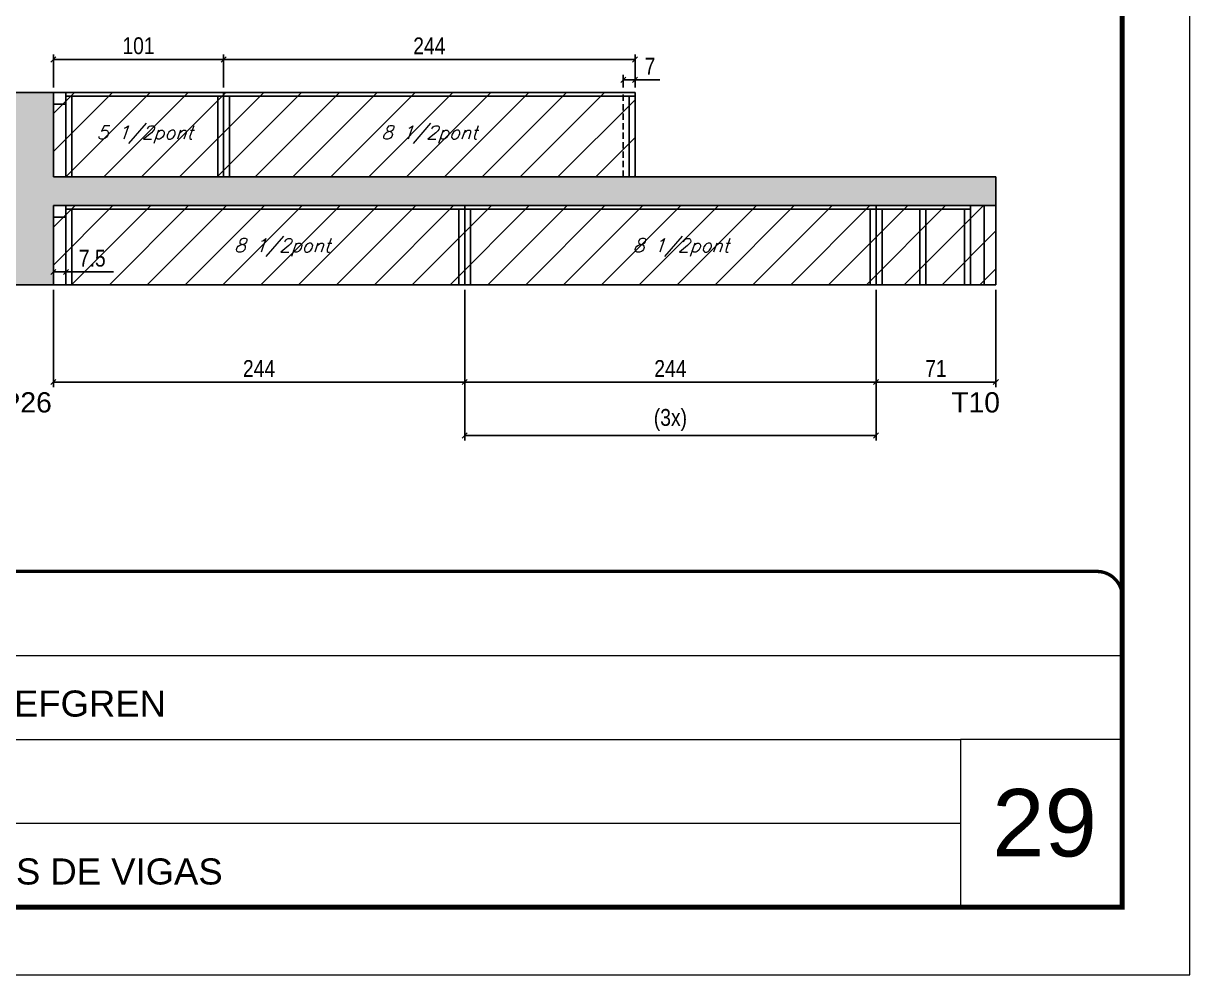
# Model space of a CAD drawing. Extents: x 3309 to 10008, y -2522 to 14608.
# Drawn here: x 4103 to 4794, y 5518 to 6082 of the extents above; entities that cross this region are included whole.
import ezdxf

# ---------------------------------------------------------------- set-up
doc = ezdxf.new("R2010")
doc.units = 0
for name, pattern in [('CONTINUO', [0]), ('DASHED', [0.75, 0.5, -0.25]), ('HIDDEN', [0.375, 0.25, -0.125])]:
    doc.linetypes.add(name, pattern=pattern)
for name, color, linetype in [('5', 5, 'Continuous'), ('COTA', 241, 'Continuous'), ('Painéis', 200, 'Continuous'), ('SARR_2.2x7', 40, 'Continuous'), ('SARR_3.5x7', 81, 'Continuous'), ('texto', 7, 'Continuous')]:
    doc.layers.add(name, color=color, linetype=linetype)
for name, color, linetype, lineweight in [('CARIMBO', 255, 'Continuous', 9), ('Folhas', 255, 'Continuous', 9), ('Hachura', 251, 'Continuous', 9), ('SARRAFO DE PRESSAO', 251, 'DASHED', 9)]:
    doc.layers.add(name, color=color, linetype=linetype, lineweight=lineweight)
doc.styles.add('ARIAL', font='arial.ttf')
doc.styles.add('COTA TECNICA', font='techl___.ttf', dxfattribs={"height": 10})
doc.styles.add('Romans', font='romans.shx')
doc.styles.get("Standard").update_dxf_attribs({"font": 'arial.ttf'})
doc.dimstyles.new('PAINEL', dxfattribs={"dimtxt": 10, "dimasz": 3, "dimexe": 3, "dimexo": 3, "dimgap": 3, "dimtad": 1, "dimdec": 1, "dimzin": 12, "dimdsep": 46, "dimtxsty": 'COTA TECNICA', "dimblk1": 'OBLIQUE', "dimblk2": 'OBLIQUE', "dimsah": 1, "dimcen": 0.9, "dimclrd": 4, "dimclre": 4, "dimclrt": 240, "dimadec": 1, "dimazin": 3, "dimtfac": 1, "dimtdec": 1, "dimtmove": 0, "dimatfit": 3, "dimfxl": 1, "dimtolj": 1, "dimtzin": 12, "dimarcsym": 0})

# ---------------------------------------------------------------- blocks, each defined once
blk = doc.blocks.new('9999999999')
at = {"color": 30, "linetype": 'CONTINUO'}
for p, q in [((98564.56, 34379.64), (99583.98, 34379.64)), ((98564.56, 34329.83), (99487.98, 34329.83)), ((99583.98, 34329.83), (99487.98, 34329.83)), ((99487.98, 34329.83), (99487.98, 34230.21)), ((98564.56, 34280.02), (99487.98, 34280.02))]:
    blk.add_line(p, q, dxfattribs=at)
at = {"color": 30, "linetype": 'CONTINUO', "const_width": 2}
blk.add_lwpolyline([(99583.98, 34230.21), (99583.98, 34414.45, 0.414214), (99568.98, 34429.45), (98228.98, 34429.45, 0.414214), (98213.98, 34414.45), (98213.98, 34245.21, 0.414214), (98228.98, 34230.21), (99583.98, 34230.21)], format="xyb", dxfattribs=at)
at = {"layer": 'Folhas'}
blk.add_lwpolyline([(98138.98, 34190.21), (99623.98, 34190.21), (99623.98, 35240.21), (98138.98, 35240.21)], close=True, dxfattribs=at)
at = {"layer": 'Folhas', "color": 30, "const_width": 3}
blk.add_lwpolyline([(98213.98, 34230.21), (99583.98, 34230.21), (99583.98, 35200.21), (98213.98, 35200.21)], close=True, dxfattribs=at)
at = {"color": 7, "linetype": 'Continuous', "ltscale": 5, "style": 'ARIAL'}
for s, p in [('LEAF LOEFGREN', (98837.68, 34343.32)), ('LATERAIS DE VIGAS', (98837.68, 34243.7))]:
    blk.add_text(s, height=15.4829, dxfattribs=at).set_placement(p)
blk = doc.blocks.new('_Oblique')
at = {"color": 0, "linetype": 'ByBlock', "lineweight": -2}
blk.add_line((-0.5, -0.5), (0.5, 0.5), dxfattribs=at)
blk = doc.blocks.new('*D3553')
at = {"layer": 'COTA', "color": 4, "linetype": 'ByBlock', "lineweight": -2, "transparency": 16777216}
for p, q in [((4120.38, 5924.22), (4120.38, 5866.41)), ((4364.38, 5924.22), (4364.38, 5866.41)), ((4364.38, 5869.41), (4120.38, 5869.41))]:
    blk.add_line(p, q, dxfattribs=at)
at = {"layer": 'Defpoints', "color": 0, "linetype": 'ByBlock', "transparency": 16777216}
for p in [(4120.38, 5927.22), (4364.38, 5927.22), (4120.38, 5869.41)]:
    blk.add_point(p, dxfattribs=at)
at = {"layer": 'COTA', "color": 4, "linetype": 'ByBlock', "lineweight": -2, "transparency": 16777216, "xscale": 3, "yscale": 3, "zscale": 3, "rotation": 180}
blk.add_blockref('_Oblique', (4120.38, 5869.41), dxfattribs=at)
at = {"layer": 'COTA', "color": 4, "linetype": 'ByBlock', "lineweight": -2, "transparency": 16777216, "xscale": 3, "yscale": 3, "zscale": 3}
blk.add_blockref('_Oblique', (4364.38, 5869.41), dxfattribs=at)
at = {"layer": 'COTA', "color": 240, "linetype": 'ByBlock', "transparency": 16777216, "insert": (4242.38, 5877.48), "char_height": 10, "attachment_point": 5, "style": 'COTA TECNICA'}
blk.add_mtext('\\A1;244', dxfattribs=at)
blk = doc.blocks.new('*D3554')
at = {"layer": 'COTA', "color": 4, "lineweight": -2, "transparency": 16777216}
for p, q in [((4364.38, 5924.22), (4364.38, 5866.41)), ((4608.38, 5924.22), (4608.38, 5866.41)), ((4364.38, 5869.41), (4608.38, 5869.41))]:
    blk.add_line(p, q, dxfattribs=at)
at = {"layer": 'Defpoints', "color": 0, "transparency": 16777216}
for p in [(4364.38, 5927.22, 0), (4608.38, 5927.22, 0), (4608.38, 5869.41)]:
    blk.add_point(p, dxfattribs=at)
at = {"layer": 'COTA', "color": 4, "lineweight": -2, "transparency": 16777216, "xscale": 3, "yscale": 3, "zscale": 3, "rotation": 180}
blk.add_blockref('_Oblique', (4364.38, 5869.41), dxfattribs=at)
at = {"layer": 'COTA', "color": 4, "lineweight": -2, "transparency": 16777216, "xscale": 3, "yscale": 3, "zscale": 3}
blk.add_blockref('_Oblique', (4608.38, 5869.41), dxfattribs=at)
at = {"layer": 'COTA', "color": 240, "transparency": 16777216, "insert": (4486.38, 5877.48), "char_height": 10, "attachment_point": 5, "style": 'COTA TECNICA'}
blk.add_mtext('\\A1;244', dxfattribs=at)
blk = doc.blocks.new('*D3555')
at = {"layer": 'COTA', "color": 4, "lineweight": -2, "transparency": 16777216}
for p, q in [((4608.38, 5924.22), (4608.38, 5866.41)), ((4679.38, 5924.22), (4679.38, 5866.41)), ((4608.38, 5869.41), (4679.38, 5869.41))]:
    blk.add_line(p, q, dxfattribs=at)
at = {"layer": 'Defpoints', "color": 0, "transparency": 16777216}
for p in [(4608.38, 5927.22, 0), (4679.38, 5927.22, 0), (4679.38, 5869.41)]:
    blk.add_point(p, dxfattribs=at)
at = {"layer": 'COTA', "color": 4, "lineweight": -2, "transparency": 16777216, "xscale": 3, "yscale": 3, "zscale": 3, "rotation": 180}
blk.add_blockref('_Oblique', (4608.38, 5869.41), dxfattribs=at)
at = {"layer": 'COTA', "color": 4, "lineweight": -2, "transparency": 16777216, "xscale": 3, "yscale": 3, "zscale": 3}
blk.add_blockref('_Oblique', (4679.38, 5869.41), dxfattribs=at)
at = {"layer": 'COTA', "color": 240, "transparency": 16777216, "insert": (4643.88, 5877.48), "char_height": 10, "attachment_point": 5, "style": 'COTA TECNICA'}
blk.add_mtext('\\A1;71', dxfattribs=at)
blk = doc.blocks.new('*D3596')
at = {"layer": 'COTA', "color": 4, "lineweight": -2, "transparency": 16777216}
for p, q in [((4364.38, 5924.22), (4364.38, 5834.73)), ((4608.38, 5924.22), (4608.38, 5834.73)), ((4364.38, 5837.73), (4608.38, 5837.73))]:
    blk.add_line(p, q, dxfattribs=at)
at = {"layer": 'Defpoints', "color": 0, "transparency": 16777216}
for p in [(4364.38, 5927.22, 0), (4608.38, 5927.22, 0), (4608.38, 5837.73)]:
    blk.add_point(p, dxfattribs=at)
at = {"layer": 'COTA', "color": 4, "lineweight": -2, "transparency": 16777216, "xscale": 3, "yscale": 3, "zscale": 3, "rotation": 180}
blk.add_blockref('_Oblique', (4364.38, 5837.73), dxfattribs=at)
at = {"layer": 'COTA', "color": 4, "lineweight": -2, "transparency": 16777216, "xscale": 3, "yscale": 3, "zscale": 3}
blk.add_blockref('_Oblique', (4608.38, 5837.73), dxfattribs=at)
at = {"layer": 'COTA', "color": 240, "transparency": 16777216, "insert": (4486.38, 5846.95), "char_height": 10, "attachment_point": 5, "style": 'COTA TECNICA'}
blk.add_mtext('\\A1;(3x)', dxfattribs=at)
blk = doc.blocks.new('*D3574')
at = {"layer": 'COTA', "color": 4, "lineweight": -2, "transparency": 16777216}
for p, q in [((4120.38, 6044.22), (4120.38, 6063.81)), ((4120.38, 6060.81), (4221.38, 6060.81)), ((4221.38, 6044.22), (4221.38, 6063.81))]:
    blk.add_line(p, q, dxfattribs=at)
at = {"layer": 'Defpoints', "color": 0, "transparency": 16777216}
for p in [(4221.38, 6060.81), (4120.38, 6041.22, 0), (4221.38, 6041.22, 0)]:
    blk.add_point(p, dxfattribs=at)
at = {"layer": 'COTA', "color": 4, "lineweight": -2, "transparency": 16777216, "xscale": 3, "yscale": 3, "zscale": 3, "rotation": 180}
blk.add_blockref('_Oblique', (4120.38, 6060.81), dxfattribs=at)
at = {"layer": 'COTA', "color": 4, "lineweight": -2, "transparency": 16777216, "xscale": 3, "yscale": 3, "zscale": 3}
blk.add_blockref('_Oblique', (4221.38, 6060.81), dxfattribs=at)
at = {"layer": 'COTA', "color": 240, "transparency": 16777216, "insert": (4170.88, 6068.91), "char_height": 10, "attachment_point": 5, "style": 'COTA TECNICA'}
blk.add_mtext('\\A1;101', dxfattribs=at)
blk = doc.blocks.new('*D3575')
at = {"layer": 'COTA', "color": 4, "lineweight": -2, "transparency": 16777216}
for p, q in [((4221.38, 6044.22), (4221.38, 6063.81)), ((4221.38, 6060.81), (4465.38, 6060.81)), ((4465.38, 6044.22), (4465.38, 6063.81))]:
    blk.add_line(p, q, dxfattribs=at)
at = {"layer": 'Defpoints', "color": 0, "transparency": 16777216}
for p in [(4465.38, 6060.81), (4221.38, 6041.22, 0), (4465.38, 6041.22, 0)]:
    blk.add_point(p, dxfattribs=at)
at = {"layer": 'COTA', "color": 4, "lineweight": -2, "transparency": 16777216, "xscale": 3, "yscale": 3, "zscale": 3, "rotation": 180}
blk.add_blockref('_Oblique', (4221.38, 6060.81), dxfattribs=at)
at = {"layer": 'COTA', "color": 4, "lineweight": -2, "transparency": 16777216, "xscale": 3, "yscale": 3, "zscale": 3}
blk.add_blockref('_Oblique', (4465.38, 6060.81), dxfattribs=at)
at = {"layer": 'COTA', "color": 240, "transparency": 16777216, "insert": (4343.38, 6068.88), "char_height": 10, "attachment_point": 5, "style": 'COTA TECNICA'}
blk.add_mtext('\\A1;244', dxfattribs=at)
blk = doc.blocks.new('*D3576')
at = {"layer": 'COTA', "color": 4, "lineweight": -2, "transparency": 16777216}
for p, q in [((4458.38, 6044.22), (4458.38, 6051.75)), ((4458.38, 6048.75), (4465.38, 6048.75)), ((4465.38, 6044.22), (4465.38, 6051.75)), ((4465.38, 6048.75), (4480.11, 6048.75))]:
    blk.add_line(p, q, dxfattribs=at)
at = {"layer": 'Defpoints', "color": 0, "transparency": 16777216}
for p in [(4465.38, 6048.75), (4458.38, 6041.22, 0), (4465.38, 6041.22, 0)]:
    blk.add_point(p, dxfattribs=at)
at = {"layer": 'COTA', "color": 4, "lineweight": -2, "transparency": 16777216, "xscale": 3, "yscale": 3, "zscale": 3, "rotation": 180}
blk.add_blockref('_Oblique', (4458.38, 6048.75), dxfattribs=at)
at = {"layer": 'COTA', "color": 4, "lineweight": -2, "transparency": 16777216, "xscale": 3, "yscale": 3, "zscale": 3}
blk.add_blockref('_Oblique', (4465.38, 6048.75), dxfattribs=at)
at = {"layer": 'COTA', "color": 240, "transparency": 16777216, "insert": (4474.24, 6056.82), "char_height": 10, "attachment_point": 5, "style": 'COTA TECNICA'}
blk.add_mtext('\\A1;7', dxfattribs=at)
blk = doc.blocks.new('*D3552')
at = {"layer": 'COTA', "color": 4, "lineweight": -2, "transparency": 16777216}
for p, q in [((4120.38, 5930.22), (4120.38, 5937.77)), ((4127.88, 5930.22), (4127.88, 5937.77)), ((4120.38, 5934.77), (4127.88, 5934.77)), ((4127.88, 5934.77), (4156.03, 5934.77))]:
    blk.add_line(p, q, dxfattribs=at)
at = {"layer": 'Defpoints', "color": 0, "transparency": 16777216}
for p in [(4127.88, 5934.77), (4120.38, 5927.22, 0), (4127.88, 5927.22, 0)]:
    blk.add_point(p, dxfattribs=at)
at = {"layer": 'COTA', "color": 4, "lineweight": -2, "transparency": 16777216, "xscale": 3, "yscale": 3, "zscale": 3, "rotation": 180}
blk.add_blockref('_Oblique', (4120.38, 5934.77), dxfattribs=at)
at = {"layer": 'COTA', "color": 4, "lineweight": -2, "transparency": 16777216, "xscale": 3, "yscale": 3, "zscale": 3}
blk.add_blockref('_Oblique', (4127.88, 5934.77), dxfattribs=at)
at = {"layer": 'COTA', "color": 240, "transparency": 16777216, "insert": (4143.45, 5942.88), "char_height": 10, "attachment_point": 5, "style": 'COTA TECNICA'}
blk.add_mtext('\\A1;7.5', dxfattribs=at)

msp = doc.modelspace()

# ---------------------------------------------------------------- hatches: boundary and pattern name
at = {"layer": 'COTA'}
h = msp.add_hatch(dxfattribs=at)
h.set_pattern_fill('AR-CONC', color=256, scale=0.03)
h.set_pattern_definition([(50, (-4804.868, -1148.575), (5.46554, -0.4781726), [0.5715, -6.2865]), (355, (-4804.868, -1148.575), (-1.0573026, 5.7317054), [0.4572, -5.0292175]), (100.451445, (-4804.4124, -1148.615), (4.4082374, 5.2535326), [0.4857003, -5.3427073]), (46.1842, (-4804.868, -1147.051), (8.1323712, -1.26127), [0.85725, -9.42975]), (96.63556, (-4804.19, -1147.156), (7.122124, 7.422784), [0.7285507, -8.014068]), (351.18415, (-4804.868, -1147.051), (7.122124, 7.422784), [0.685799, -7.543792]), (21, (-4804.106, -1147.432), (4.5484317, -3.067956), [0.5715, -6.2865]), (326, (-4804.106, -1147.432), (1.8540609, 5.525639), [0.4572, -5.0292]), (71.451445, (-4803.727, -1147.688), (6.4024926, 2.457683), [0.4857003, -5.342698]), (37.5, (-4804.8679, -1148.5751), (0.0926581, 2.53665117), [0, -4.96824, 0, -5.1054, 0, -5.04825]), (7.5, (-4804.868, -1148.575), (2.0045899, 3.00541724), [0, -2.91084, 0, -4.85394, 0, -1.92405]), (327.5, (-4806.5671, -1148.5751), (4.06771786, -0.17186232), [0, -1.905, 0, -5.9436, 0, -7.8867]), (317.5, (-4807.329, -1148.575), (4.4438754, 0.7627947), [0, -2.4765, 0, -3.94716, 0, -5.6007])])
h.paths.add_polyline_path([(4090.38, 5991.22), (3798.38, 5991.22), (3798.38, 5974.22), (4090.38, 5974.22), (4090.38, 5927.22), (4120.38, 5927.22), (4120.38, 5974.22), (4679.38, 5974.22), (4679.38, 5991.22), (4465.38, 5991.22), (4120.38, 5991.22), (4120.38, 6041.22), (4090.38, 6041.22)])
at = {"layer": 'Hachura', "linetype": 'ByBlock'}
h = msp.add_hatch(dxfattribs=at)
h.set_pattern_fill('ANSI31', color=256, scale=5)
h.paths.add_polyline_path([(4042.38, 6410.22), (4042.38, 6456.22), (3798.38, 6456.22), (3798.38, 6410.22)])
h.paths.add_polyline_path([(4042.38, 6456.22), (4042.38, 6410.22), (4286.38, 6410.22), (4286.38, 6456.22)])
h.paths.add_polyline_path([(4286.38, 6456.22), (4286.38, 6410.22), (4431.88, 6410.22), (4431.88, 6425.22), (4363.88, 6425.22), (4363.88, 6456.22)])
h.paths.add_polyline_path([(4431.88, 6456.22), (4431.88, 6410.22), (4499.88, 6410.22), (4499.88, 6456.22)])
h.paths.add_polyline_path([(4472.88, 6306.15), (4426.88, 6306.15), (4426.88, 6256.15), (4472.88, 6256.15)])
h.paths.add_polyline_path([(4426.88, 6256.15), (4426.88, 6306.15), (4182.88, 6306.15), (4182.88, 6256.15)])
h.paths.add_polyline_path([(3904.88, 6306.15), (3904.88, 6256.15), (4148.88, 6256.15), (4148.88, 6306.15)])
h.paths.add_polyline_path([(3904.88, 6256.15), (3904.88, 6306.15), (3798.38, 6306.15), (3798.38, 6256.15)])
h.paths.add_polyline_path([(3832.38, 6234.15), (3832.38, 6192.15), (3904.88, 6192.15), (3904.88, 6234.15)])
h.paths.add_polyline_path([(4148.88, 6192.15), (4148.88, 6234.15), (3904.88, 6234.15), (3904.88, 6192.15)])
h.paths.add_polyline_path([(4182.88, 6234.15), (4182.88, 6192.15), (4426.88, 6192.15), (4426.88, 6234.15)])
h.paths.add_polyline_path([(4472.88, 6234.15), (4426.88, 6234.15), (4426.88, 6192.15), (4472.88, 6192.15)])
h.paths.add_polyline_path([(4641.84, 6187.65), (4622.84, 6187.65), (4622.84, 6137.65), (4641.84, 6137.65)])
h.paths.add_polyline_path([(4679.38, 5974.22), (4608.38, 5974.22), (4608.38, 5927.22), (4679.38, 5927.22)])
h.paths.add_polyline_path([(4608.38, 5927.22), (4608.38, 5974.22), (4364.38, 5974.22), (4364.38, 5927.22)])
h.paths.add_polyline_path([(4120.38, 5974.22), (4120.38, 5927.22), (4364.38, 5927.22), (4364.38, 5974.22)])
h.paths.add_polyline_path([(4090.38, 5927.22), (4090.38, 5974.22), (4044.38, 5974.22), (4044.38, 5927.22)])
h.paths.add_polyline_path([(4044.38, 5927.22), (4044.38, 5974.22), (3798.38, 5974.22), (3798.38, 5927.22)])
h.paths.add_polyline_path([(3798.38, 6041.22), (3798.38, 5991.22), (4044.38, 5991.22), (4044.38, 6041.22)])
h.paths.add_polyline_path([(4044.38, 5991.22), (4090.38, 5991.22), (4090.38, 6041.22), (4044.38, 6041.22)])
h.paths.add_polyline_path([(4120.38, 6041.22), (4120.38, 5991.22), (4221.38, 5991.22), (4221.38, 6041.22)])
h.paths.add_polyline_path([(4221.38, 6041.22), (4221.38, 5991.22), (4465.38, 5991.22), (4465.38, 6041.22)])

# ---------------------------------------------------------------- linework, layer by layer
at = {"layer": 'COTA'}
for p, q in [((4090.38, 6041.22, 0), (4120.38, 6041.22, 0)), ((4679.38, 5991.22, 0), (4465.38, 5991.22, 0)), ((4679.38, 5974.22, 0), (4679.38, 5991.22, 0)), ((4090.38, 5927.22, 0), (4120.38, 5927.22, 0))]:
    msp.add_line(p, q, dxfattribs=at)
at = {"layer": 'Painéis', "linetype": 'ByBlock'}
for p, q in [((4465.38, 6041.22, 0), (4120.38, 6041.22, 0)), ((4120.38, 5991.22, 0), (4120.38, 6041.22, 0)), ((4221.38, 5991.22, 0), (4221.38, 6041.22, 0)), ((4465.38, 5991.22, 0), (4465.38, 6041.22, 0)), ((4120.38, 5991.22, 0), (4465.38, 5991.22, 0)), ((4679.38, 5974.22, 0), (4120.38, 5974.22, 0)), ((4120.38, 5927.22, 0), (4120.38, 5974.22, 0)), ((4364.38, 5927.22, 0), (4364.38, 5974.22, 0)), ((4608.38, 5927.22, 0), (4608.38, 5974.22, 0)), ((4679.38, 5927.22, 0), (4679.38, 5974.22, 0)), ((4679.38, 5927.22, 0), (4120.38, 5927.22, 0))]:
    msp.add_line(p, q, dxfattribs=at)
at = {"layer": 'SARR_2.2x7', "linetype": 'HIDDEN', "ltscale": 15}
msp.add_line((4458.38, 5991.22, 0), (4458.38, 6041.22, 0), dxfattribs=at)
at = {"layer": 'SARR_2.2x7', "linetype": 'Continuous'}
for p, q in [((4127.88, 6034.22, 0), (4120.38, 6034.22, 0)), ((4127.88, 6039.02, 0), (4221.38, 6039.02, 0)), ((4221.38, 6039.02, 0), (4465.38, 6039.02, 0)), ((4364.38, 5972.02, 0), (4127.88, 5972.02, 0)), ((4608.38, 5972.02, 0), (4364.38, 5972.02, 0)), ((4664.38, 5972.02, 0), (4608.38, 5972.02, 0)), ((4672.38, 5927.22, 0), (4672.38, 5974.22, 0)), ((4127.88, 5967.22, 0), (4120.38, 5967.22, 0))]:
    msp.add_line(p, q, dxfattribs=at)
at = {"layer": 'SARR_3.5x7'}
for p, q in [((4127.88, 6041.22, 0), (4127.88, 5991.22, 0)), ((4131.38, 6039.02, 0), (4131.38, 5991.22, 0)), ((4217.88, 6039.02, 0), (4217.88, 5991.22, 0)), ((4224.88, 6039.02, 0), (4224.88, 5991.22, 0)), ((4461.88, 6039.02, 0), (4461.88, 5991.22, 0)), ((4127.88, 5974.22, 0), (4127.88, 5927.22, 0)), ((4131.38, 5972.02, 0), (4131.38, 5927.22, 0)), ((4360.88, 5972.02, 0), (4360.88, 5927.22, 0)), ((4367.88, 5972.02, 0), (4367.88, 5927.22, 0)), ((4604.88, 5972.02, 0), (4604.88, 5927.22, 0)), ((4611.88, 5972.02, 0), (4611.88, 5927.22, 0)), ((4634.38, 5972.02, 0), (4634.38, 5927.22, 0)), ((4637.88, 5972.02, 0), (4637.88, 5927.22, 0)), ((4660.88, 5972.02, 0), (4660.88, 5927.22, 0)), ((4664.38, 5974.22, 0), (4664.38, 5927.22, 0))]:
    msp.add_line(p, q, dxfattribs=at)

# ---------------------------------------------------------------- block references
at = {"layer": 'SARRAFO DE PRESSAO', "color": 6, "linetype": 'ByBlock'}
msp.add_blockref('9999999999', (-94829.61, -28672.37), dxfattribs=at)

# ---------------------------------------------------------------- texts
at = {"layer": '5', "linetype": 'Continuous'}
for s, p in [('P26', (4089.64, 5851.4, 0)), ('T10', (4652.96, 5851.4, 0))]:
    msp.add_text(s, height=12, rotation=0.00004, dxfattribs=at).set_placement(p)
at = {"layer": 'CARIMBO', "style": 'ARIAL'}
msp.add_text('29', height=40, dxfattribs=at).set_placement((4677.23, 5587.98))
at = {"layer": 'texto', "color": 2, "char_height": 8, "attachment_point": 5, "style": 'Romans'}
for s, insert in [('{\\Q19;\\C256;5 1/2pont}', (4174.63, 6016.22, 0)), ('{\\Q19;\\C256;8 1/2pont}', (4343.38, 6016.22, 0)), ('{\\Q19;\\C256;8 1/2pont}', (4256.13, 5949.22, 0)), ('{\\Q19;\\C256;8 1/2pont}', (4492.63, 5949.22, 0))]:
    msp.add_mtext(s, dxfattribs=dict(at, insert=insert))

# ---------------------------------------------------------------- dimensions: what is measured, and where the dimension line sits
at = {"layer": 'COTA'}
for base, p1, p2, picture, middle in [((4221.38, 6060.81), (4120.38, 6041.22, 0), (4221.38, 6041.22, 0), '*D3574', (4170.88, 6068.91)), ((4465.38, 6048.75), (4458.38, 6041.22, 0), (4465.38, 6041.22, 0), '*D3576', (4474.24, 6056.82)), ((4608.38, 5869.41), (4364.38, 5927.22, 0), (4608.38, 5927.22, 0), '*D3554', (4486.38, 5877.48)), ((4679.38, 5869.41), (4608.38, 5927.22, 0), (4679.38, 5927.22, 0), '*D3555', (4643.88, 5877.48))]:
    dim = msp.add_linear_dim(base=base, p1=p1, p2=p2, dimstyle='PAINEL', dxfattribs=at)
    dim.commit()
    dim.dimension.update_dxf_attribs({"geometry": picture, "text_midpoint": middle})
dim = msp.add_linear_dim(base=(4465.38, 6060.81), p1=(4221.38, 6041.22, 0), p2=(4465.38, 6041.22, 0), dimstyle='PAINEL', override={"dimtmove": 1}, dxfattribs=at)
dim.commit()
dim.dimension.update_dxf_attribs({"geometry": '*D3575', "text_midpoint": (4343.38, 6068.88)})
dim = msp.add_linear_dim(base=(4127.88, 5934.77), p1=(4120.38, 5927.22, 0), p2=(4127.88, 5927.22, 0), angle=180, dimstyle='PAINEL', dxfattribs=at)
dim.commit()
dim.dimension.update_dxf_attribs({"geometry": '*D3552', "text_midpoint": (4143.45, 5942.88)})
at = {"layer": 'COTA', "linetype": 'ByBlock'}
dim = msp.add_linear_dim(base=(4120.38, 5869.41, 0), p1=(4364.38, 5927.22, 0), p2=(4120.38, 5927.22, 0), angle=180, dimstyle='PAINEL', override={"dimtmove": 1}, dxfattribs=at)
dim.commit()
dim.dimension.update_dxf_attribs({"geometry": '*D3553', "text_midpoint": (4242.38, 5877.48, 0)})
at = {"layer": 'COTA'}
dim = msp.add_linear_dim(base=(4608.38, 5837.73), p1=(4364.38, 5927.22, 0), p2=(4608.38, 5927.22, 0), text='(3x)', dimstyle='PAINEL', dxfattribs=at)
dim.commit()
dim.dimension.update_dxf_attribs({"geometry": '*D3596', "text_midpoint": (4486.38, 5846.95)})

doc.saveas('drawing.dxf')
